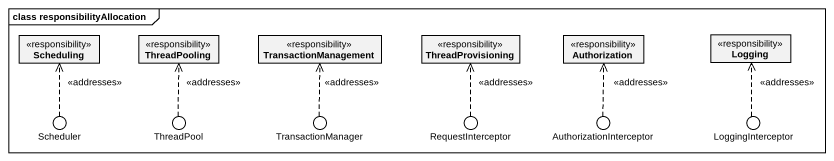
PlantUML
@startuml
mainframe class responsibilityAllocation
allowmixing
hide circle
hide empty members
class Scheduling <<responsibility>>
class ThreadPooling <<responsibility>>
class TransactionManagement <<responsibility>>
class ThreadProvisioning <<responsibility>>
class Authorization <<responsibility>>
class Logging <<responsibility>>
() Scheduler
() ThreadPool
() TransactionManager
() RequestInterceptor
() AuthorizationInterceptor
() LoggingInterceptor
Scheduler .up.> Scheduling : <<addresses>>
ThreadPool .up.> ThreadPooling : <<addresses>>
TransactionManager .up.> TransactionManagement : <<addresses>>
RequestInterceptor .up.> ThreadProvisioning : <<addresses>>
AuthorizationInterceptor .up.> Authorization : <<addresses>>
LoggingInterceptor .up.> Logging : <<addresses>>
@enduml
